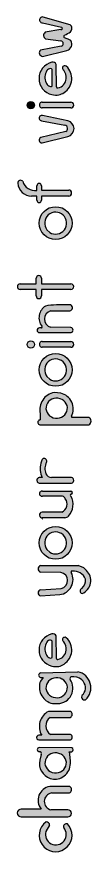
# Model space of a CAD drawing. Header units: millimetres. Extents: x -88727164121 to 1409438023, y -488056698 to 235964078476.
# Drawn here: x -1439589274 to -1407725942, y 3231051949 to 3588021545 of the extents above; entities that cross this region are included whole.
import ezdxf

# ---------------------------------------------------------------- set-up
doc = ezdxf.new("R2010")
doc.units = ezdxf.units.MM
doc.header["$MEASUREMENT"] = 0

# ---------------------------------------------------------------- blocks, each defined once
blk = doc.blocks.new('citata')
h = blk.add_hatch(color=1)
h.dxf.hatch_style = 1
h.set_gradient(color1=(106, 241, 234), color2=(123, 190, 224))
h.paths.add_polyline_path([(-2523979, -73858309), (896836, -73858309, 0.6599120147), (766764, -68494374), (-41696684, -68331435, 1), (-41696685, -73696560, -0.5358799039), (-39151218, -77523725), (-40895330, -84680449, 0.3940708459), (-27465401, -108592977, 0.2135091168), (-11150540, -106751416, 0.2398963298), (-1357428, -91364658, 0.0814010935)])
edge = h.paths.add_edge_path(flags=16)
edge.add_ellipse((-20319621, -88362964), major_axis=(13946354, 174204), ratio=0.9341531751, start_angle=59.604495974, end_angle=419.330027545, ccw=False)
h.paths.add_polyline_path([(-4266876, -118999892), (-28094963, -118999892, 0.564136484), (-39261816, -148595756), (-65177510, -148595756, 1.0028811706), (-65147742, -158942695), (-4389065, -158767890, 0.9971271067), (-4415221, -149676636), (-26616225, -149676636, -0.801497048), (-25917218, -127626480), (-3567869, -127626480, 1.0119015309)])
h.paths.add_polyline_path([(-27636042, -28951399), (-1279489, -28951399, 0.5572331193), (-615487, -21094263), (-29831243, -21094263, 0.4275887725), (-38371957, -52302695), (-42188721, -52302695, 1.0011614844), (-42181872, -58203042), (-968551, -58203042, 0.6375031492), (-968551, -51263954), (-26972039, -51263954, -0.5156834132)])
h.paths.add_polyline_path([(-272302, 24099772, -0.1905056277), (13765309, 20184028, -0.3893571785), (15608258, 1178046, 0.9525587143), (18649553, -5879773, 0.6100212812), (8769053, 30619295), (-40196050, 29169389, 0.8328478427), (-40052088, 23382490), (-36714717, 23382490), (-40036530, 18578856, 0.4321547126), (-26610358, -10171635, 0.0823517238), (-17515301, -10893863, 0.5953038355), (-1213522, 20359451, -0.4837201873)])
edge = h.paths.add_edge_path(flags=16)
edge.add_ellipse((-18999123, 9818661), major_axis=(13946354, 174204), ratio=0.9341531751, start_angle=59.604495974, end_angle=419.330027545, ccw=False)
h.paths.add_polyline_path([(-31903569, 69298767, -0.1019754382), (-29826847, 71333686, -0.3243246524), (-24725491, 70812063), (-24725491, 49218971, -0.1372633068), (-27009726, 48538977, -0.1088701167), (-29272992, 49460993, -0.1472911021), (-32755880, 53486809, -0.2553227113)], flags=16)
h.paths.add_polyline_path([(-19738167, 77426384, 0.3937450764), (-25296033, 80170080, 0.7906409581), (-25296033, 37940173, 0.0848355521), (-16037509, 37694466, 0.106183039), (-9349844, 40671710), (-9330569, 40680291, 0.4903457944), (-6429344, 75143859, 0.2583840191), (-9347780, 75613026, 0.6962600209), (-9680626, 69946412, -0.1794862612), (-6600470, 58850579, -0.3591685022), (-17569604, 46860784, -0.5950624998), (-19082480, 48141902)])
h.paths.add_polyline_path([(14120237, 132863887, -0.7616509547), (13732096, 139416575, 0.2768275572), (18468235, 151607953, 0.3322203295), (1676223, 162148834, 0.8288874333), (72124, 160117172, -0.5205014365), (-14830326, 131421754), (-40183794, 129778705, -0.7853089883), (-40102124, 137768962), (-12933639, 139470668, 0.808747985), (-13405182, 160347525), (-40183794, 160892521, -0.6904082732), (-40183794, 169351852), (4618242, 169351852), (8841903, 169351852), (16416473, 166185380), (19767382, 163018907, -0.545534071)])
h.paths.add_polyline_path([(1130315, 198951971, 1), (-41783373, 198951971, 1)])
h.paths.add_polyline_path([(-28045351, 186847150), (-31833581, 190367413, -11.0000676829)], flags=16)
h.paths.add_polyline_path([(-543448, 266508913), (-37388342, 266508913, 1.2004549943), (-37388342, 259928021), (-11525370, 259928021, -0.245272097), (-7723283, 256634682, -0.4880390953), (-12310893, 239161962), (-38084485, 239161962, 0.9131626126), (-38084485, 231509207), (-8166821, 231509207, 0.0950607785), (-3511505, 233915286, 0.3119790556), (-354616, 260125174, -0.8727461245), (-136787, 262498021, 0.9037376938)])
h.paths.add_polyline_path([(141597, 284432956), (-25739299, 284432956, -0.3046396993), (-32991928, 289303882, -0.2212648885), (-32280982, 304244747, 1.2709988847), (-38625991, 305834670), (-39508137, 302978768, 0.2006204976), (-37703332, 284313914), (-41025443, 284313914, 1.0231071125), (-40850826, 276845396), (141597, 276845396, 0.8483927566)])
h.paths.add_polyline_path([(1130315, 424857795, 1), (-41783373, 424857795, 1)])
h.paths.add_polyline_path([(-28045351, 412752975), (-31833581, 416273237, -11.0000676829)], flags=16)
h.paths.add_polyline_path([(-609845, 461997028), (-37721358, 461997028, 0.997974659), (-37706069, 454455531), (-609845, 454455531, 1)])
h.paths.add_polyline_path([(-331130, 473536531), (-41492666, 473536531, -1), (-41492666, 479650632), (-38945292, 479650632), (-38770207, 479644793, 0.790327783), (-38337651, 481806097, -0.4395699747), (-33570136, 508276051), (-30464816, 509151401, -0.0199581941), (-545949, 509685552, -0.6985078616), (-1896086, 501947650), (-26829844, 501936143, 0.7518174025), (-26994959, 480604472), (-380633, 480273617, -0.8201431445)])
h.paths.add_polyline_path([(-57403410, 458023432, 1), (-48000510, 458023432, 1)])
h.paths.add_polyline_path([(-45645963, 521439803), (-45645963, 530060554), (-66606006, 530060554, -1), (-66606006, 537149541), (-45645963, 537149541), (-45645963, 544614587, -1), (-38816132, 544614587), (-38816132, 537149541), (-346052, 537149541, -1), (-346052, 530060554), (-38816132, 530060554), (-38816132, 521448715, -0.9986959792)])
h.paths.add_polyline_path([(-41783373, 616504027, 1), (1130315, 616504027, 1)])
h.paths.add_polyline_path([(-28045351, 604399206), (-31833581, 607919468, -11.0000676829)], flags=16)
h.paths.add_polyline_path([(-3361252, 659667989), (-38845387, 659667989), (-38845387, 665341032, 1), (-44864031, 665341032), (-44864031, 659179524, -0.3779582573), (-63206343, 671140956, 0.7288191062), (-69659822, 668584565, 0.3950173115), (-51840371, 651903726), (-44864031, 651903726), (-44864031, 646352266, 1), (-38845387, 646352266), (-38845387, 651903726), (-3361252, 651903726, 1)])
h.paths.add_polyline_path([(-4358152, 750087964), (-37360162, 756994593, 1.0897155904), (-38811713, 750251695), (-8215095, 744612075, -0.6795941902), (-7069091, 736072806), (-39801421, 728186280, 0.7879901999), (-38116848, 721371558), (-4358152, 729716577, 0.7829038284)])
h.paths.add_polyline_path([(-609845, 774537745), (-37721358, 774537745, 0.997974659), (-37706069, 766996248), (-609845, 766996248, 1)])
h.paths.add_polyline_path([(-6429344, 821486246, 0.25838402), (-9347780, 821955412, 0.6962600194), (-9680626, 816288798, -0.1794862612), (-6600470, 805192966, -0.3591685022), (-17569604, 793203171, -0.5950624998), (-19082480, 794484288), (-19738167, 823768770, 0.3937450764), (-25296033, 826512467, 0.7906409581), (-25296033, 784282560, 0.0848355521), (-16037509, 784036852, 0.106183039), (-9349844, 787014097), (-9330569, 787022677, 0.4903457944)])
h.paths.add_polyline_path([(-27009726, 794881363, -0.1088701167), (-29272992, 795803380, -0.1472911021), (-32755880, 799829196, -0.2553227113), (-31903569, 815641153, -0.1019754382), (-29826847, 817676073, -0.3243246524), (-24725491, 817154449), (-24725491, 795561357, -0.1372633068)], flags=16)
h.paths.add_polyline_path([(-650637, 854805312), (-4098243, 856939338, 0.0222537796), (-8840742, 858390930, -0.6541523972), (-8390628, 862148915, 0.0708064783), (-1035835, 866419154, 0.4720704746), (-1604018, 875574020), (-36391928, 885687236, 1.1252828024), (-37332261, 877890188), (-12798071, 872424270, -0.97405612), (-13434951, 869164139), (-34186856, 865677306, 0.5314971765), (-33350710, 857309600), (-13521215, 854462896, -0.841987891), (-13105313, 847503582), (-40049815, 842562723, 0.6393290403), (-37290130, 834153893), (-5704358, 841950869, 0.5169282559)])
h.paths.add_polyline_path([(-4881299, -168133347, 0.6304698822), (-9827312, -172833444, -1.6745748508), (-33183246, -178024913), (-28142815, -169465223, 0.4225122249), (-32564941, -165431807), (-36140658, -168384359, 2.3042156035)])
h.paths.add_polyline_path([(-13649742, 394490524), (-22186078, 395327720, 0.4310925649), (-40352583, 367937247), (-40352583, 362957698), (-40352583, 359569184, 1.2093904472), (-39138509, 353196562), (22694525, 353196562, 0.6604338572), (22694525, 362828205), (962674, 362828205, -0.3609595739), (135240, 364342467, 0.4907639503)])
edge = h.paths.add_edge_path(flags=16)
edge.add_ellipse((-18999123, 374784105), major_axis=(13946354, 174204), ratio=0.9341531751, start_angle=59.604495974, end_angle=419.330027545, ccw=False)
h = blk.add_hatch(color=1)
h.dxf.hatch_style = 1
h.set_gradient(color1=(106, 241, 234), color2=(123, 190, 224))
h.paths.add_polyline_path([(-57403410, 770564148, 1), (-48000510, 770564148, 1)])
at = {"color": 135, "true_color": 0x4d97b3}
for p, q in [((-1604018, 875574020), (-36391928, 885687236)), ((-37332261, 877890188), (-12798071, 872424270)), ((-13434951, 869164139), (-34186856, 865677306)), ((-33350710, 857309600), (-13521215, 854462896)), ((-650637, 854805312), (-4098243, 856939338)), ((-13105313, 847503582), (-40049815, 842562723)), ((-37290130, 834153893), (-5704358, 841950869)), ((-19082480, 794484288), (-19738167, 823768770)), ((-24725491, 795561357), (-24725491, 817154449)), ((-9349844, 787014097), (-9330569, 787022677)), ((-609845, 766996248), (-37706069, 766996248)), ((-37690779, 774537745), (-609845, 774537745)), ((-4358152, 750087964), (-37360162, 756994593)), ((-38811713, 750251695), (-8215095, 744612075)), ((-7069091, 736072806), (-39801421, 728186280)), ((-38116848, 721371558), (-4358152, 729716577)), ((-44864031, 659179524), (-44864031, 665341032)), ((-38845387, 665341032), (-38845387, 659667989)), ((-38845387, 659667989), (-3361252, 659667989)), ((-44864031, 651903726), (-51840371, 651903726)), ((-44864031, 646356418), (-44864031, 651903726)), ((-3361252, 651903726), (-38845387, 651903726)), ((-38845387, 651903726), (-38845387, 646352266)), ((-28045351, 604399206), (-31833581, 607919468)), ((-66617352, 537149541), (-45645963, 537149541)), ((-45645963, 537149541), (-45645963, 544614587)), ((-38816132, 544614587), (-38816132, 537149541)), ((-38816132, 537149541), (-346052, 537149541)), ((-45645963, 530060554), (-66606006, 530060554)), ((-45645963, 521439803), (-45645963, 530060554)), ((-346052, 530060554), (-38816132, 530060554)), ((-38816132, 530060554), (-38816132, 521448715)), ((-30464816, 509151401), (-33570136, 508276051)), ((-26829658, 501936143), (-1896086, 501947650)), ((-38945292, 479650632), (-41492666, 479650632)), ((-41492666, 473536531), (-331130, 473536531)), ((-38945292, 479650632), (-38926260, 479649997)), ((-380633, 480273617), (-26994959, 480604472)), ((-37690779, 461997028), (-609845, 461997028)), ((-609845, 454455531), (-37706069, 454455531)), ((-28045351, 412752975), (-31833581, 416273237)), ((-13649742, 394490524), (-22186078, 395327720)), ((-40352583, 367937247), (-40352583, 362957698)), ((-40352583, 362957698), (-40352583, 359569184)), ((22694525, 362828205), (962674, 362828205)), ((-40352583, 359569184), (-40352583, 359569184)), ((-39138509, 353196562), (22694525, 353196562)), ((-38625991, 305834670), (-39508137, 302978768)), ((-37703332, 284313914), (-41025443, 284313914)), ((141597, 284432956), (-25739299, 284432956)), ((-40850826, 276845396), (141597, 276845396)), ((-37388342, 266508913), (-543448, 266508913)), ((-11525370, 259928021), (-37388342, 259928021)), ((-12310893, 239161962), (-38084485, 239161962)), ((-8166821, 231509207), (-38084485, 231509207)), ((-28045351, 186847150), (-31833581, 190367413)), ((-40183794, 169351852), (4618242, 169351852)), ((4618242, 169351852), (8841903, 169351852)), ((16416473, 166185380), (8841903, 169351852)), ((16416473, 166185380), (19767382, 163018907)), ((-13405182, 160347525), (-40183794, 160892521)), ((-40207008, 137762393), (-12933639, 139470668)), ((-40183794, 129778705), (-14864753, 131419523)), ((-19082480, 48141902), (-19738167, 77426384)), ((-24725491, 49218971), (-24725491, 70812063)), ((-9349844, 40671710), (-9330569, 40680291)), ((-40196050, 29169389), (8769053, 30619295)), ((-40052088, 23382490), (-36714717, 23382490)), ((-36714717, 23382490), (-40036530, 18578856)), ((-615487, -21094263), (-29831243, -21094263)), ((-27636042, -28951399), (-1279489, -28951399)), ((-38371957, -52302695), (-42188721, -52302695)), ((-968551, -51263954), (-26972039, -51263954)), ((-42181872, -58203042), (-968551, -58203042)), ((766764, -68494374), (-41696684, -68331435)), ((-2523979, -73858309), (896836, -73858309)), ((-39151218, -77523725), (-40895330, -84680449)), ((-4266876, -118999892), (-28094963, -118999892)), ((-25917218, -127626480), (-3567869, -127626480)), ((-39261816, -148595756), (-65177510, -148595756)), ((-4415221, -149676636), (-26616225, -149676636)), ((-65177510, -158942780), (-4415221, -158767965)), ((-32564941, -165431807), (-36140658, -168384359)), ((-28142815, -169465223), (-33183246, -178024913))]:
    blk.add_line(p, q, dxfattribs=at)
for centre, radius in [((-52701960, 770564148), 4701450), ((-20326529, 616504027), 21456844), ((-52701960, 458023432), 4701450), ((-20326529, 424857795), 21456844), ((-20326529, 198951971), 21456844)]:
    blk.add_circle(centre, radius, dxfattribs=at)
for centre, radius, start, end in [((-37323324, 881844337), 3954159, 76.376053885, 269.870499878), ((-5087742, 870762743), 5940094, 313.010194559, 54.092645058), ((-30944723, 861775648), 5072904, 129.725319121, 241.687392076), ((-13159365, 870802576), 1661452, 260.452163209, 77.440315194), ((-19714790, 890121781), 30178103, 291.36743908, 308.24002656), ((-13914684, 850947297), 3537549, 283.226094546, 83.613985091), ((-7794055, 860171511), 2065436, 116.618550717, 239.551509755), ((-22768664, 804414063), 55744857, 70.43194158, 75.531290497), ((-7733035, 850169100), 8464918, 283.866301166, 33.209181335), ((-36725828, 838996355), 4875230, 132.985338412, 263.353187905), ((-20290146, 805397513), 21700234, 103.337318906, 256.662681094), ((-23989072, 822158866), 4545546, 20.742693575, 106.70987676), ((-8465900, 819060530), 3026228, 106.942515755, 246.334323434), ((-8312199, 819085610), 3050933, 51.892375702, 109.842201873), ((-21226243, 805377983), 21872913, 302.946394895, 47.429708528), ((-17856687, 806955036), 16515554, 148.26875348, 205.560399865), ((-25928336, 811620325), 7202115, 122.772236557, 146.062771593), ((-27635960, 813896594), 4368575, 48.223370289, 120.099997282), ((-23097650, 806588854), 16556130, 355.163507168, 35.865346645), ((-24329583, 803599609), 9231386, 204.106498723, 237.622163319), ((-19353970, 805848216), 12770322, 278.032081133, 357.058840327), ((-26049214, 800477943), 5678405, 235.408194649, 260.261502943), ((-27082758, 799303290), 4422530, 270.946215467, 302.209276096), ((-17978400, 794254261), 1127787, 168.231189584, 291.252350248), ((-19624342, 801093553), 17429757, 281.875624864, 306.12014549), ((-19947911, 811247080), 27489775, 258.781592733, 278.178025557), ((-37706069, 770767012), 3770764, 89.767677835, 270), ((-609845, 770766996), 3770749, 270, 90), ((-38375958, 753685577), 3461420, 72.934654517, 262.767897013), ((-9332595, 740115568), 4633290, 299.244050212, 76.043249403), ((-6876016, 739902270), 10492283, 283.884943561, 76.115056439), ((-38139560, 724981515), 3610028, 117.409421446, 270.360472527), ((-66021974, 668824939), 3645780, 39.439246777, 183.780518868), ((-51840371, 669762037), 17858310, 183.780518868, 270), ((-47253544, 675559582), 16553431, 195.481729288, 278.299728482), ((-41854709, 665341032), 3009322, 0, 180), ((-3361252, 655785857), 3882131, 270, 90), ((-41854709, 646352266), 3009322, 180, 0), ((-20338690, 616490940), 14338851, 237.488621269, 216.711032783), ((-42231048, 544614587), 3414916, 0, 180), ((-66606006, 533605047), 3544493, 90, 270), ((-346052, 533605047), 3544493, 270, 90), ((-42231054, 521448715), 3414921, 180.149527252, 0), ((-23808283, 492853522), 18252347, 122.332198179, 217.247593917), ((-8817178, 134798547), 374978239, 88.736073566, 93.309547541), ((-2639211, 506064052), 4182942, 280.233266431, 59.971674265), ((-23828414, 491246436), 11103081, 105.683552991, 253.429482617), ((-38810568, 480776807), 1132734, 264.137865555, 65.32315786), ((-41492666, 476593581), 3057050, 90, 270), ((-1028169, 476900134), 3435067, 281.707684651, 79.134310075), ((-37706069, 458226295), 3770764, 89.767677835, 270), ((-609845, 458226280), 3770749, 270, 90), ((-20338690, 424844709), 14338851, 237.488621269, 216.711032783), ((-18336954, 373055192), 22602683, 99.804972561, 193.087031677), ((-18416074, 374085583), 20954225, 332.291627384, 76.852186589), ((1461085, 364083748), 1350852, 168.958318386, 248.34845097), ((20638838, 358012383), 5236219, 293.115753463, 66.884246537), ((-40354972, 356266769), 3302416, 89.958551072, 291.614229036), ((-35261019, 305807798), 3365079, 332.322642595, 179.542442654), ((-16282966, 295804850), 24307893, 162.834842634, 208.211294243), ((-16581730, 296010366), 17727705, 152.322642595, 202.228756087), ((-41023448, 280577660), 3736254, 90.030588251, 272.648111464), ((-25739299, 292267868), 7834912, 202.228756087, 270), ((-484958, 280639176), 3845171, 279.377935655, 80.622064345), ((-37992859, 263218467), 3345516, 79.589778724, 280.410221276), ((-83718, 261296727), 1202466, 92.529521061, 256.980330699), ((-543448, 264482852), 2026061, 281.578759946, 90), ((-16835717, 249688611), 11457939, 293.260192534, 37.316932702), ((-12779208, 254639112), 5435501, 21.53912214, 76.663142257), ((-20891749, 249303738), 23213732, 318.478351279, 27.785664067), ((-37736414, 235335585), 3842176, 95.197672909, 275.197672909), ((-36858047, 234981064), 4795698, 263.65140118, 264.342600092), ((-37209900, 233643431), 3436833, 267.983939629, 270), ((-12109720, 244844610), 13906093, 286.471456948, 308.192509037), ((-20338690, 198938884), 14338851, 237.488621269, 216.711032783), ((-38580729, 165122186), 4523261, 110.756960168, 249.243039832), ((-17427683, 150988013), 19737902, 277.31336061, 27.549786271), ((-15401831, 149858673), 10677201, 283.365649945, 79.222171114), ((1065937, 160981597), 1317153, 62.397338318, 221.016973459), ((3015556, 145636854), 16566210, 21.127121953, 94.637268059), ((7237421, 149759117), 18243409, 292.165107255, 46.620992172), ((5933991, 149461647), 12716678, 307.822604112, 9.716823973), ((-39167998, 133763868), 4112587, 103.128660296, 255.700123298), ((14829268, 136193725), 3404490, 108.800397011, 257.979381847), ((-20290146, 59055127), 21700234, 103.337318906, 256.662681094), ((-23989072, 75816480), 4545546, 20.742693575, 106.70987676), ((-17856687, 60612649), 16515554, 148.26875348, 205.560399865), ((-25928336, 65277939), 7202115, 122.772236557, 146.062771593), ((-27635960, 67554207), 4368575, 48.223370289, 120.099997282), ((-8465900, 72718144), 3026228, 106.942515755, 246.334323434), ((-23097650, 60246468), 16556130, 355.163507168, 35.865346645), ((-8312199, 72743224), 3050933, 51.892375702, 109.842201873), ((-21226243, 59035597), 21872913, 302.946394895, 47.429708528), ((-19353970, 59505829), 12770322, 278.032081133, 357.058840327), ((-24329583, 57257223), 9231386, 204.106523661, 237.622163319), ((-26049214, 54135556), 5678405, 235.408194649, 260.261502943), ((-27082758, 52960904), 4422530, 270.946215467, 302.209276096), ((-17978400, 47911874), 1127787, 168.231189584, 291.252350248), ((-19947911, 64904693), 27489775, 258.781592733, 278.178025557), ((-19624342, 54751166), 17429757, 281.875624864, 306.12014549), ((-39591889, 26289178), 2942894, 101.846761284, 261.003364643), ((737873, 21856985), 2459786, 114.247287464, 211.234263509), ((1794376, 4388943), 19818878, 52.841883084, 95.985584826), ((4317492, 9827345), 21263150, 312.379086991, 77.915405803), ((-19797550, 10520059), 21784410, 158.288443959, 251.775701186), ((-17838049, 9152657), 20049118, 270.922379643, 34.753134303), ((4333377, 9677100), 14119379, 322.990855894, 48.086088377), ((17300491, -2276926), 3847139, 116.09544162, 290.528078697), ((-19885187, 16890404), 27885154, 256.044167167, 274.875299032), ((-19190938, -40779034), 22376467, 118.392768531, 210.996800835), ((-3377991, -24817431), 4636098, 296.913440214, 53.42543994), ((-19363611, -39871376), 13699599, 127.145756085, 236.263384958), ((-42188721, -55252873), 2950178, 90, 270.133019042), ((-2583826, -54733498), 3827120, 294.964722179, 65.035277821), ((-41696684, -71013997), 2682562, 90, 270), ((-41696684, -76456644), 2760084, 337.25615744, 90), ((-55350151, -86170469), 54241992, 354.504961972, 13.119676224), ((-315333, -71204159), 2917853, 294.546514872, 68.231712827), ((-21365977, -89439803), 20100922, 166.303847218, 252.335662707), ((-21365977, -89439803), 20100922, 300.544494819, 354.504961972), ((-21365977, -89439803), 20100922, 252.335662707, 300.544494819), ((-24736856, -137171566), 18479356, 100.470082065, 218.185804868), ((-3866340, -123309051), 4327734, 273.954655407, 95.310386838), ((-23807202, -138729527), 11301761, 100.760143883, 255.608430358), ((-65177510, -153769268), 5173512, 90, 270), ((-4415221, -154222301), 4545665, 270, 90), ((-20393616, -182874389), 21399306, 137.380522201, 43.53962325), ((-20106945, -181720148), 13588392, 164.220226957, 40.843290963), ((-32314404, -169597982), 4173701, 1.822793015, 93.441397347), ((-6231395, -171665058), 3780971, 69.079224781, 198.000010826)]:
    blk.add_arc(centre, radius, start, end, dxfattribs=at)
for centre in [(-18999123, 374784105), (-18999123, 9818661), (-20319621, -88362964)]:
    blk.add_ellipse(centre, major_axis=(13946354, 174204), ratio=0.9341531751, start_param=1.0402947037, end_param=7.3186896331, dxfattribs=at)

msp = doc.modelspace()

# ---------------------------------------------------------------- block references
at = {"color": 1, "xscale": 0.326773816093093, "yscale": 0.326773816093093, "zscale": 0.326773816093093}
msp.add_blockref('citata', (-1416523712.5, 3298484828.8), dxfattribs=at)

doc.saveas('drawing.dxf')
